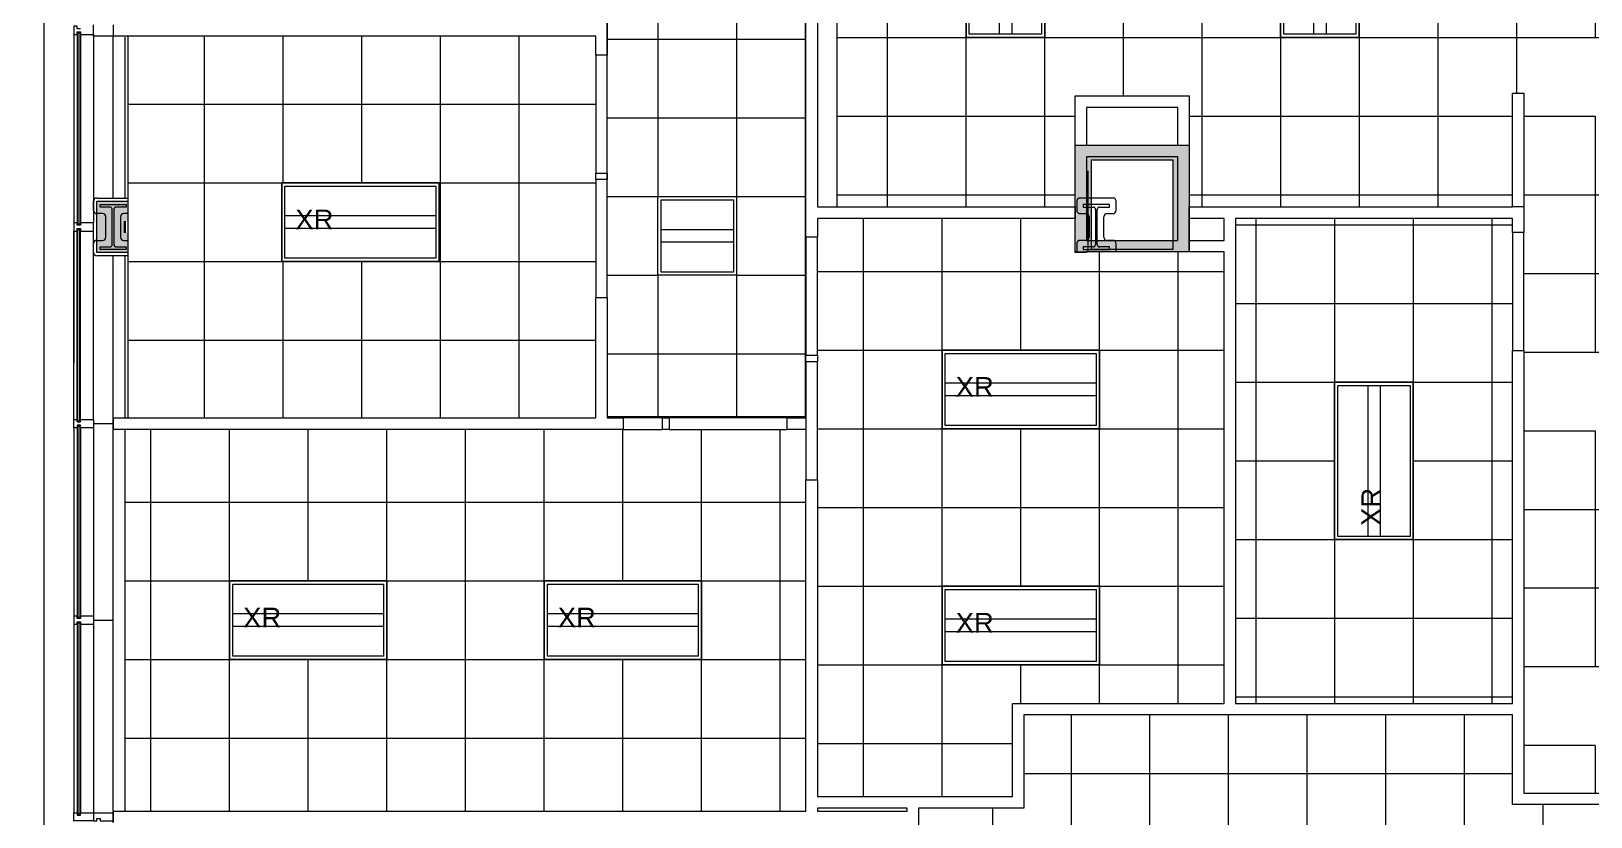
# Model space of a CAD drawing. Header units: inches. Extents: x 1724 to 6154, y -664 to 702.
# Drawn here: x 1724.3 to 2200.1, y -282.6 to -42.9 of the extents above; entities that cross this region are included whole.
import ezdxf

# ---------------------------------------------------------------- set-up
doc = ezdxf.new("R2010")
doc.units = ezdxf.units.IN
doc.header["$MEASUREMENT"] = 0
doc.linetypes.add('IMPORT-Hidden 1_8_', pattern=[0.1875, 0.125, -0.0625])
doc.layers.get('Defpoints').update_dxf_attribs({"color": 250, "lineweight": 9})
for name, color, linetype, lineweight in [('A-ANNO-NOTE', 131, 'Continuous', 9), ('A-CLNG', 13, 'Continuous', 9), ('A-CLNG-PATT', 13, 'Continuous', 9), ('A-DETL-HDLN', 250, 'IMPORT-Hidden 1_8_', 9), ('A-WALL', 250, 'Continuous', 9), ('A-WALL-PATT', 111, 'Continuous', 13), ('B-BASE', 250, 'Continuous', 9), ('E-LITE-EQPM', 33, 'Continuous', 9), ('I-WALL', 2, 'Continuous', 9), ('NABCA_dwg', 8, 'Continuous', 9), ('NB-WIND-EXT', 250, 'Continuous', 9)]:
    doc.layers.add(name, color=color, linetype=linetype, lineweight=lineweight)
doc.styles.add('Arial', font='arial.ttf', dxfattribs={"height": 6})

# ---------------------------------------------------------------- blocks, each defined once
blk = doc.blocks.new('Rectangular Ceiling Light - Recessed - New 2_x2_ - BASKET-2442823-Reflected Ceiling Plan')
at = {"layer": 'E-LITE-EQPM', "lineweight": 20}
for p, q in [((-12.74, -14.34), (-12.74, 9.66)), ((-12.74, 9.66), (11.26, 9.66)), ((-12.74, -14.34), (-12.74, 9.66)), ((-12.74, 9.66), (11.26, 9.66)), ((11.26, 9.66), (11.26, -14.34)), ((11.26, 9.66), (11.26, -14.34)), ((-11.74, -13.34), (-11.74, 8.66)), ((-11.74, 8.66), (10.26, 8.66)), ((10.26, 8.66), (10.26, -13.34)), ((10.26, -0.42), (-11.74, -0.42)), ((10.26, -4.26), (-11.74, -4.26)), ((10.26, -13.34), (-11.74, -13.34)), ((11.26, -14.34), (-12.74, -14.34)), ((11.26, -14.34), (-12.74, -14.34))]:
    blk.add_line(p, q, dxfattribs=at)
blk = doc.blocks.new('Rectangular Ceiling Light - Recessed - Existing Relocated 2_x4_ - BASKET-2505325-Reflected Ceiling Plan')
at = {"layer": 'E-LITE-EQPM', "lineweight": 20}
for p, q in [((-24.74, -14.34), (-24.74, 9.66)), ((-24.74, 9.66), (23.26, 9.66)), ((23.26, 9.66), (23.26, -14.34)), ((-23.74, -13.34), (-23.74, 8.66)), ((-23.74, 8.66), (22.26, 8.66)), ((22.26, 8.66), (22.26, -13.34)), ((22.26, -0.42), (-23.74, -0.42)), ((22.26, -4.26), (-23.74, -4.26)), ((22.26, -13.34), (-23.74, -13.34)), ((23.26, -14.34), (-24.74, -14.34))]:
    blk.add_line(p, q, dxfattribs=at)
blk = doc.blocks.new('NABCA_dwg_MA-2900-8th-120718_dwg-2391440-New Construction - Test Fit Plan-2421454-Reflected Ceiling Plan')
at = {"layer": 'B-BASE'}
h = blk.add_hatch(color=256, dxfattribs=at)
h.paths.add_polyline_path([(-8058.44, -3350.68), (-8024.86, -3350.68), (-8024.86, -3318.15), (-8059.69, -3318.15), (-8059.69, -3350.68), (-8059.45, -3350.68)], flags=0)
h.paths.add_polyline_path([(-8054.69, -3349.93), (-8054.69, -3322.6), (-8029.86, -3322.6), (-8029.86, -3349.93), (-8052.29, -3349.93)], flags=0)
blk.add_hatch(color=256, dxfattribs=at).paths.add_polyline_path([(-8349.59, -3350.93), (-8348.66, -3350.93), (-8348.66, -3344.85), (-8349.59, -3344.85), (-8349.59, -3341.35), (-8348.66, -3341.35), (-8348.66, -3335.27), (-8358.21, -3335.27), (-8358.21, -3350.93), (-8349.59, -3350.93)], flags=0)
at = {"layer": 'A-WALL', "color": 10, "lineweight": 30}
blk.add_line((-8349.59, -3341.35), (-8349.59, -3344.85), dxfattribs=at)
at = {"layer": 'B-BASE'}
for p, q in [((-8359.21, -3284.35), (-8359.21, -3281.85)), ((-8365.21, -3284.35), (-8365.21, -3341.85)), ((-8363.41, -3283.98), (-8364.01, -3283.98)), ((-8359.21, -3284.35), (-8359.21, -3284.9)), ((-8359.21, -3284.9), (-8359.21, -3341.85)), ((-8353.21, -3334.1), (-8353.21, -3285.15)), ((-8349.59, -3285.15), (-8349.59, -3334.1)), ((-8359.21, -3338.02), (-8359.21, -3335.27)), ((-8358.21, -3334.27), (-8348.66, -3334.27)), ((-8059.19, -3335.27), (-8059.19, -3338.02)), ((-8056.19, -3334.27), (-8058.19, -3334.27)), ((-8048.19, -3334.27), (-8056.19, -3334.27)), ((-8047.19, -3338.02), (-8047.19, -3335.27)), ((-8356.46, -3339.02), (-8358.21, -3339.02)), ((-8355.46, -3346.18), (-8355.46, -3340.02)), ((-8353.46, -3348.43), (-8353.46, -3337.77)), ((-8352.96, -3337.77), (-8352.96, -3348.43)), ((-8350.96, -3340.02), (-8350.96, -3346.18)), ((-8348.66, -3339.02), (-8349.96, -3339.02)), ((-8059.69, -3337), (-8059.69, -3340.5)), ((-8059.69, -3340.5), (-8059.69, -3337)), ((-8058.19, -3339.02), (-8056.44, -3339.02)), ((-8056.19, -3337.02), (-8054.19, -3337.02)), ((-8055.44, -3340.02), (-8055.44, -3346.18)), ((-8053.44, -3337.77), (-8053.44, -3347.18)), ((-8052.94, -3347.18), (-8052.94, -3337.77)), ((-8050.94, -3346.18), (-8050.94, -3340.02)), ((-8049.94, -3339.02), (-8048.19, -3339.02)), ((-8024.86, -3340.5), (-8024.86, -3337)), ((-8024.86, -3337), (-8024.86, -3340.5)), ((-8024.86, -3347.18), (-8024.86, -3340.5)), ((-8024.86, -3340.5), (-8024.86, -3347.18)), ((-8363.41, -3342.23), (-8364.01, -3342.23)), ((-8363.41, -3343.98), (-8364.01, -3343.98)), ((-8359.21, -3401.86), (-8359.21, -3344.35)), ((-8359.21, -3350.93), (-8359.21, -3348.18)), ((-8358.21, -3347.18), (-8356.46, -3347.18)), ((-8349.96, -3347.18), (-8348.66, -3347.18)), ((-8059.19, -3348.18), (-8059.19, -3350.68)), ((-8056.44, -3347.18), (-8058.19, -3347.18)), ((-8053.44, -3347.18), (-8053.44, -3348.43)), ((-8052.94, -3348.43), (-8052.94, -3347.18)), ((-8048.19, -3347.18), (-8049.94, -3347.18)), ((-8047.19, -3350.68), (-8047.19, -3348.18)), ((-8024.86, -3350.68), (-8024.86, -3347.18)), ((-8024.86, -3347.18), (-8024.86, -3350.68)), ((-8348.66, -3351.93), (-8358.21, -3351.93)), ((-8353.21, -3401.12), (-8353.21, -3351.93)), ((-8349.59, -3351.93), (-8349.59, -3401.12)), ((-8363.41, -3402.23), (-8364.01, -3402.23)), ((-8365.21, -3404.35), (-8365.21, -3461.85)), ((-8363.41, -3403.98), (-8364.01, -3403.98)), ((-8359.21, -3403.1), (-8353.21, -3403.1)), ((-8353.21, -3521.1), (-8353.21, -3405.12)), ((-8363.41, -3462.23), (-8364.01, -3462.23)), ((-8363.41, -3463.98), (-8364.01, -3463.98)), ((-8359.21, -3463.1), (-8353.21, -3463.1)), ((-8363.41, -3522.23), (-8364.01, -3522.23))]:
    blk.add_line(p, q, dxfattribs=at)
at = {"layer": 'B-BASE', "flags": 128}
for points in [[(-5935.21, -3896.6), (-5935.21, -3904.1), (-8374.21, -3904.1), (-8374.21, -2881.08), (-8378.21, -2881.08), (-8378.21, -2538.1), (-5818.21, -2538.1), (-5818.21, -2548.1)], [(-8363.21, -3282.6), (-8364.21, -3282.6), (-8364.21, -3281.85), (-8365.21, -3281.85), (-8365.21, -3284.35), (-8364.21, -3284.35), (-8364.21, -3283.6), (-8363.21, -3283.6), (-8363.21, -3284.35), (-8359.21, -3284.35)], [(-8054.69, -3334.27), (-8054.69, -3322.6), (-8029.86, -3322.6), (-8029.86, -3347.18)], [(-8054.69, -3347.18), (-8054.69, -3322.6), (-8029.86, -3322.6), (-8029.86, -3347.18)], [(-8348.66, -3350.93), (-8358.21, -3350.93), (-8358.21, -3335.27), (-8348.66, -3335.27)], [(-8354.21, -3337.02), (-8357.21, -3337.02), (-8357.21, -3336.27), (-8349.21, -3336.27), (-8349.21, -3337.02), (-8352.21, -3337.02)], [(-8056.19, -3336.27), (-8057.19, -3336.27), (-8057.19, -3337.02), (-8056.19, -3337.02)], [(-8052.19, -3337.02), (-8049.19, -3337.02), (-8049.19, -3336.27), (-8056.19, -3336.27)], [(-8365.21, -3401.86), (-8365.21, -3344.35), (-8365.21, -3384.6)], [(-8352.21, -3349.18), (-8349.21, -3349.18), (-8349.21, -3349.93), (-8357.21, -3349.93), (-8357.21, -3349.18), (-8354.21, -3349.18)], [(-8054.19, -3349.18), (-8057.19, -3349.18), (-8057.19, -3349.93), (-8049.19, -3349.93), (-8049.19, -3349.18), (-8052.19, -3349.18)], [(-8029.86, -3347.18), (-8029.86, -3349.93), (-8054.69, -3349.93), (-8054.69, -3347.18)], [(-8029.86, -3347.18), (-8029.86, -3349.93), (-8047.19, -3349.93)], [(-8359.21, -3404.35), (-8359.21, -3461.35), (-8359.21, -3464.85), (-8359.21, -3521.85), (-8353.21, -3521.85)], [(-8359.21, -3461.85), (-8363.21, -3461.85), (-8363.21, -3462.6), (-8364.21, -3462.6), (-8364.21, -3461.85), (-8365.21, -3461.85), (-8365.21, -3464.35), (-8364.21, -3464.35), (-8364.21, -3463.6), (-8363.21, -3463.6), (-8363.21, -3464.35), (-8359.21, -3464.35)], [(-8365.21, -3464.35), (-8365.21, -3521.85), (-8364.21, -3521.85), (-8364.21, -3522.6), (-8363.21, -3522.6), (-8363.21, -3521.85), (-8359.21, -3521.85), (-8359.21, -3524.35), (-8365.21, -3524.35), (-8365.21, -3521.85)], [(-8359.21, -3521.85), (-8359.21, -3524.35), (-8358.21, -3524.35), (-8358.21, -3523.6), (-8357.21, -3523.6), (-8357.21, -3524.35), (-8353.21, -3524.35)]]:
    blk.add_lwpolyline(points, dxfattribs=at)
for points in [[(-8363.21, -3342.6), (-8364.21, -3342.6), (-8364.21, -3341.85), (-8365.21, -3341.85), (-8365.21, -3344.35), (-8364.21, -3344.35), (-8364.21, -3343.6), (-8363.21, -3343.6), (-8363.21, -3344.35), (-8359.21, -3344.35), (-8359.21, -3341.85), (-8363.21, -3341.85)], [(-8363.21, -3403.6), (-8364.21, -3403.6), (-8364.21, -3404.35), (-8365.21, -3404.35), (-8365.21, -3401.85), (-8364.21, -3401.85), (-8364.21, -3402.6), (-8363.21, -3402.6), (-8363.21, -3401.85), (-8359.21, -3401.85), (-8359.21, -3404.35), (-8363.21, -3404.35)]]:
    blk.add_lwpolyline(points, close=True, dxfattribs=at)
at = {"layer": 'B-BASE'}
for centre, radius, start, end in [((-8358.21, -3335.27), 1, 90, 180), ((-8058.19, -3335.27), 1, 135, 180), ((-8058.19, -3335.27), 1, 90, 135), ((-8048.19, -3335.27), 1, 0, 90), ((-8358.21, -3338.02), 1, 180, 270), ((-8356.46, -3340.02), 1, 0, 90), ((-8354.21, -3337.77), 0.75, 0, 90), ((-8352.21, -3337.77), 0.75, 90, 180), ((-8349.96, -3340.02), 1, 90, 180), ((-8058.19, -3338.02), 1, 180, 225), ((-8058.19, -3338.02), 1, 225, 270), ((-8056.44, -3340.02), 1, 73.931, 90), ((-8056.44, -3340.02), 1, 0, 73.931), ((-8054.19, -3337.77), 0.75, 0, 90), ((-8052.19, -3337.77), 0.75, 90, 180), ((-8049.94, -3340.02), 1, 90, 180), ((-8048.19, -3338.02), 1, 270, 0), ((-8358.21, -3348.18), 1, 90, 180), ((-8356.46, -3346.18), 1, 270, 0), ((-8354.21, -3348.43), 0.75, 270, 0), ((-8352.21, -3348.43), 0.75, 180, 270), ((-8349.96, -3346.18), 1, 180, 270), ((-8058.19, -3348.18), 1, 90, 180), ((-8056.44, -3346.18), 1, 270, 283.2041), ((-8056.44, -3346.18), 1, 286.069, 0), ((-8054.19, -3348.43), 0.75, 270, 0), ((-8052.19, -3348.43), 0.75, 180, 270), ((-8049.94, -3346.18), 1, 180, 270), ((-8048.19, -3348.18), 1, 0, 90), ((-8358.21, -3350.93), 1, 180, 270)]:
    blk.add_arc(centre, radius, start, end, dxfattribs=at)
at = {"layer": 'Defpoints'}
for p, q in [((-8059.69, -3318.15), (-8056.19, -3318.15)), ((-8028.36, -3318.15), (-8024.86, -3318.15)), ((-8059.69, -3340.5), (-8059.69, -3337)), ((-8024.86, -3337), (-8024.86, -3340.5)), ((-8024.86, -3340.5), (-8024.86, -3347.18)), ((-8024.86, -3347.18), (-8024.86, -3350.68))]:
    blk.add_line(p, q, dxfattribs=at)
at = {"layer": 'Defpoints', "flags": 128}
blk.add_lwpolyline([(-8056.19, -3318.15), (-8034.69, -3318.15), (-8028.36, -3318.15)], dxfattribs=at)
at = {"layer": 'NB-WIND-EXT'}
for p, q in [((-8364.21, -3283.6), (-8364.21, -3341.85)), ((-8364.01, -3283.6), (-8364.01, -3342.6)), ((-8363.41, -3283.6), (-8363.41, -3342.6)), ((-8363.21, -3283.6), (-8363.21, -3341.85)), ((-8364.21, -3402.6), (-8364.21, -3344.35)), ((-8364.01, -3402.6), (-8364.01, -3343.6)), ((-8363.41, -3402.6), (-8363.41, -3343.6)), ((-8363.21, -3402.6), (-8363.21, -3344.35)), ((-8364.21, -3404.35), (-8364.21, -3462.6)), ((-8364.01, -3403.6), (-8364.01, -3462.6)), ((-8363.41, -3403.6), (-8363.41, -3462.6)), ((-8363.21, -3404.35), (-8363.21, -3462.6)), ((-8364.21, -3463.6), (-8364.21, -3521.85)), ((-8364.01, -3463.6), (-8364.01, -3522.6)), ((-8363.41, -3463.6), (-8363.41, -3522.6)), ((-8363.21, -3463.6), (-8363.21, -3521.85))]:
    blk.add_line(p, q, dxfattribs=at)
blk = doc.blocks.new('NABCA_dwg-2391440-Reflected Ceiling Plan')
at = {"layer": 'A-DETL-HDLN'}
for p, q in [((2046.8, -106.68), (2046.8, -85.43)), ((2046.8, -110.18), (2046.8, -106.68))]:
    blk.add_line(p, q, dxfattribs=at)
at = {"layer": 'A-WALL', "color": 7, "lineweight": 20}
for p, q in [((1749.27, -40.9), (1749.27, -44.4)), ((1749.27, -44.4), (1749.27, -44.65)), ((1749.27, -160.63), (1749.27, -160.88)), ((1749.27, -160.88), (1749.27, -164.38)), ((1749.27, -164.38), (1749.27, -164.63)), ((1749.27, -280.6), (1749.27, -280.85)), ((1749.27, -280.85), (1749.27, -284.35))]:
    blk.add_line(p, q, dxfattribs=at)
blk.add_blockref('NABCA_dwg_MA-2900-8th-120718_dwg-2391440-New Construction - Test Fit Plan-2421454-Reflected Ceiling Plan', (10102.48, 3240.5))

msp = doc.modelspace()

# ---------------------------------------------------------------- hatches: boundary and pattern name
at = {"layer": 'A-CLNG-PATT', "lineweight": 13}
h = msp.add_hatch(dxfattribs=at)
h.set_pattern_fill('FP_52', color=256, style=0, pattern_type=2)
h.set_pattern_definition([(0, (2755.523, 26.647), (0, -24), []), (270, (2755.523, 26.647), (-24, -1e-15), [])])
h.paths.add_polyline_path([(1960.52, -160.48), (1960.52, 153.15), (2283.52, 153.15), (2283.52, 213.46), (2080.65, 213.46), (2080.65, 466.02), (2767.02, 466.02), (2767.02, 314.52), (2569.02, 314.5), (2569.02, 154.02), (2947.52, 154.02), (2947.52, 314.52), (2827.52, 314.52), (2827.52, 524.52), (1900.02, 524.52), (1900.02, -160.48), (1939.52, -160.48)], flags=0)
h.paths.add_polyline_path([(1939.52, -117.35), (1915.52, -117.35), (1915.52, -93.35), (1939.52, -93.35), (1939.52, -100.89)], flags=0)
h.paths.add_polyline_path([(1915.52, -21.35), (1915.52, 2.65), (1939.52, 2.65), (1939.52, -21.35), (1917, -21.35)], flags=0)
h.paths.add_polyline_path([(1915.52, 74.65), (1915.52, 98.65), (1939.52, 98.65), (1939.52, 74.65), (1930.25, 74.65)], flags=0)
h.paths.add_polyline_path([(1915.52, 170.65), (1915.52, 194.65), (1939.52, 194.65), (1939.52, 170.65), (1916.65, 170.65)], flags=0)
h.paths.add_polyline_path([(2131.52, 170.65), (2107.52, 170.65), (2107.52, 194.65), (2131.52, 194.65), (2131.52, 173.5)], flags=0)
h.paths.add_polyline_path([(2020.67, 170.65), (2011.52, 170.65), (2011.52, 194.65), (2035.52, 194.65), (2035.52, 170.65)], flags=0)
h.paths.add_polyline_path([(2203.52, 170.65), (2203.52, 194.65), (2227.52, 194.65), (2227.52, 170.65)], flags=0)
h.paths.add_polyline_path([(2779.52, 170.65), (2779.52, 194.65), (2803.52, 194.65), (2803.52, 170.65), (2792.87, 170.65)], flags=0)
h.paths.add_polyline_path([(2899.52, 170.65), (2899.52, 194.65), (2923.52, 194.65), (2923.52, 170.65), (2911.67, 170.65)], flags=0)
h.paths.add_polyline_path([(2707.52, 218.65), (2707.52, 266.65), (2731.52, 266.65), (2731.52, 218.65)], flags=0)
h.paths.add_polyline_path([(2635.52, 218.65), (2611.52, 218.65), (2611.52, 266.65), (2635.52, 266.65), (2635.52, 255.14)], flags=0)
h.paths.add_polyline_path([(2899.52, 266.4), (2875.52, 266.4), (2875.52, 290.4), (2923.52, 290.4), (2923.52, 266.4), (2911.67, 266.4)], flags=0)
h.paths.add_polyline_path([(1915.52, 290.65), (1915.52, 314.65), (1939.52, 314.65), (1939.52, 290.65), (1917.3, 290.65)], flags=0)
h.paths.add_polyline_path([(2028.37, 290.65), (2011.52, 290.65), (2011.52, 314.65), (2035.52, 314.65), (2035.52, 290.65)], flags=0)
h.paths.add_polyline_path([(2803.52, 290.65), (2779.52, 290.65), (2779.52, 314.65), (2803.52, 314.65), (2803.52, 314.52)], flags=0)
h.paths.add_polyline_path([(1915.52, 386.65), (1915.52, 410.65), (1939.52, 410.65), (1939.52, 386.65), (1925.63, 386.65)], flags=0)
h.paths.add_polyline_path([(2011.52, 386.65), (2011.52, 410.65), (2035.52, 410.65), (2035.52, 386.65), (2015.97, 386.65)], flags=0)
h.paths.add_polyline_path([(2779.52, 386.65), (2779.52, 410.65), (2803.52, 410.65), (2803.52, 386.65), (2784.94, 386.65)], flags=0)
h.paths.add_polyline_path([(1915.52, 482.65), (1915.52, 506.65), (1939.52, 506.65), (1939.52, 482.65), (1930.13, 482.65)], flags=0)
h.paths.add_polyline_path([(2011.52, 482.65), (2011.52, 506.65), (2035.52, 506.65), (2035.52, 482.65)], flags=0)
h.paths.add_polyline_path([(2107.52, 482.65), (2107.52, 506.65), (2131.52, 506.65), (2131.52, 482.65)], flags=0)
h.paths.add_polyline_path([(2299.52, 482.65), (2299.52, 506.65), (2323.52, 506.65), (2323.52, 482.65), (2317.67, 482.65)], flags=0)
h.paths.add_polyline_path([(2779.52, 482.65), (2779.52, 506.65), (2803.52, 506.65), (2803.52, 482.65), (2792.87, 482.65)], flags=0)
h.paths.add_polyline_path([(2419.52, 482.65), (2395.52, 482.65), (2395.52, 506.65), (2419.52, 506.65), (2419.52, 483.91)], flags=0)
h.paths.add_polyline_path([(2587.52, 482.65), (2587.52, 506.65), (2611.52, 506.65), (2611.52, 482.65)], flags=0)
h.paths.add_polyline_path([(2515.52, 482.65), (2491.52, 482.65), (2491.52, 506.65), (2515.52, 506.65), (2515.52, 485.34)], flags=0)
h.paths.add_polyline_path([(2203.52, 482.65), (2203.52, 506.65), (2227.52, 506.65), (2227.52, 482.65)], flags=0)
h.paths.add_polyline_path([(2683.52, 482.65), (2683.52, 506.65), (2707.52, 506.65), (2707.52, 482.65)], flags=0)
h = msp.add_hatch(dxfattribs=at)
h.set_pattern_fill('FP_53', color=256, style=0, pattern_type=2)
h.set_pattern_definition([(0, (2753.523, -164.79), (0, -24), []), (270, (2753.523, -164.79), (-24, -1e-15), [])])
h.paths.add_polyline_path([(2572.77, -491.23), (3607.52, -491.23), (3607.52, -430.73), (2392.24, -430.73), (2392.24, -214.89), (2303.9, -214.89), (2303.9, -201.14), (2239.99, -201.1), (2239.99, 58.02), (2336.86, 58.02), (2336.86, 149.65), (2179.74, 149.65), (2179.74, 111.9), (2176.24, 111.9), (2176.24, 149.65), (2077.63, 149.65), (2077.63, 111.9), (2042.99, 111.9), (2042.99, 149.65), (1970.15, 149.65), (1970.15, -96.5), (2042.8, -96.5), (2042.8, -62.63), (2077.63, -62.63), (2077.63, -96.5), (2176.24, -96.5), (2176.24, -61.76), (2179.74, -61.76), (2179.74, -275.39), (2331.99, -275.39), (2331.99, -431.35), (2314.99, -431.35), (2314.99, -430.73), (1991.52, -430.73), (1991.52, -403.83), (1931.02, -403.83), (1931.02, -491.23), (2314.99, -491.23), (2314.99, -490.6), (2331.99, -490.6), (2331.99, -491.23), (2555.27, -491.23)], flags=0)
h.paths.add_polyline_path([(1961.52, -476.79), (1961.52, -452.79), (1985.52, -452.79), (1985.52, -476.79)], flags=0)
h.paths.add_polyline_path([(3233.52, -476.79), (3209.52, -476.79), (3209.52, -452.79), (3233.52, -452.79), (3233.52, -473.35)], flags=0)
h.paths.add_polyline_path([(3030.47, -476.79), (3017.52, -476.79), (3017.52, -452.79), (3041.52, -452.79), (3041.52, -476.79)], flags=0)
h.paths.add_polyline_path([(3113.52, -476.79), (3113.52, -452.79), (3137.52, -452.79), (3137.52, -476.79)], flags=0)
h.paths.add_polyline_path([(2555.27, -476.79), (2537.52, -476.79), (2537.52, -452.79), (2561.52, -452.79), (2561.52, -476.79)], flags=0)
h.paths.add_polyline_path([(2633.52, -476.79), (2633.52, -452.79), (2657.52, -452.79), (2657.52, -476.79)], flags=0)
h.paths.add_polyline_path([(2369.52, -476.79), (2345.52, -476.79), (2345.52, -452.79), (2369.52, -452.79), (2369.52, -467.29)], flags=0)
h.paths.add_polyline_path([(2273.52, -476.79), (2249.52, -476.79), (2249.52, -452.79), (2273.52, -452.79), (2273.52, -467.29)], flags=0)
h.paths.add_polyline_path([(2177.52, -476.79), (2153.52, -476.79), (2153.52, -452.79), (2177.52, -452.79), (2177.52, -467.29)], flags=0)
h.paths.add_polyline_path([(2729.52, -476.79), (2729.52, -452.79), (2753.52, -452.79), (2753.52, -476.79)], flags=0)
h.paths.add_polyline_path([(2081.52, -476.79), (2057.52, -476.79), (2057.52, -452.79), (2081.52, -452.79), (2081.52, -467.29)], flags=0)
h.paths.add_polyline_path([(3497.52, -476.79), (3497.52, -452.79), (3521.52, -452.79), (3521.52, -476.79), (3505.67, -476.79)], flags=0)
h.paths.add_polyline_path([(3425.52, -476.79), (3401.52, -476.79), (3401.52, -452.79), (3425.52, -452.79), (3425.52, -467.34)], flags=0)
h.paths.add_polyline_path([(2849.52, -476.79), (2825.52, -476.79), (2825.52, -452.79), (2849.52, -452.79), (2849.52, -475.28)], flags=0)
h.paths.add_polyline_path([(2465.52, -476.79), (2441.52, -476.79), (2441.52, -452.79), (2465.52, -452.79), (2465.52, -467.29)], flags=0)
h.paths.add_polyline_path([(3329.52, -476.79), (3305.52, -476.79), (3305.52, -452.79), (3329.52, -452.79), (3329.52, -471.74)], flags=0)
h.paths.add_polyline_path([(2921.52, -476.79), (2921.52, -452.79), (2945.52, -452.79), (2945.52, -476.79)], flags=0)
h.paths.add_polyline_path([(2369.52, -404.79), (2345.52, -404.79), (2345.52, -380.79), (2369.52, -380.79), (2369.52, -394.01)], flags=0)
h.paths.add_polyline_path([(2345.52, -308.79), (2345.52, -284.79), (2369.52, -284.79), (2369.52, -308.79)], flags=0)
h.paths.add_polyline_path([(2211.74, -260.79), (2201.52, -260.79), (2201.52, -236.79), (2225.52, -236.79), (2225.52, -260.79)], flags=0)
h.paths.add_polyline_path([(2321.52, -260.79), (2297.52, -260.79), (2297.52, -236.79), (2321.52, -236.79), (2321.52, -247.45)], flags=0)
h.paths.add_polyline_path([(2353.23, -211.39), (2392.24, -211.39), (2392.24, -180.14), (2307.65, -180.14), (2307.65, -201.14), (2307.4, -201.14), (2307.4, -211.39), (2321.52, -211.39)], flags=0)
h.paths.add_polyline_path([(2201.52, -164.79), (2201.52, -140.79), (2225.52, -140.79), (2225.52, -164.79), (2213.33, -164.79)], flags=0)
h.paths.add_polyline_path([(2201.52, -68.79), (2201.52, -44.79), (2225.52, -44.79), (2225.52, -68.79)], flags=0)
h.paths.add_polyline_path([(2033.52, -44.79), (2009.52, -44.79), (2009.52, 3.21), (2033.52, 3.21), (2033.52, -27.61)], flags=0)
h.paths.add_polyline_path([(2105.51, -44.79), (2105.51, 3.21), (2129.51, 3.21), (2129.51, -44.79)], flags=0)
h.paths.add_polyline_path([(2201.52, 3.21), (2201.52, 27.21), (2225.52, 27.21), (2225.52, 3.21)], flags=0)
h.paths.add_polyline_path([(2033.52, 51.21), (2009.52, 51.21), (2009.52, 99.21), (2033.52, 99.21)], flags=0)
h.paths.add_polyline_path([(2105.51, 51.21), (2105.51, 99.21), (2129.51, 99.21), (2129.51, 51.21)], flags=0)
h.paths.add_polyline_path([(2201.52, 75.21), (2201.52, 99.21), (2225.52, 99.21), (2225.52, 75.21)], flags=0)
h.paths.add_polyline_path([(2321.52, 75.21), (2297.52, 75.21), (2297.52, 99.21), (2321.52, 99.21)], flags=0)
h = msp.add_hatch(dxfattribs=at)
h.set_pattern_fill('FP_27', color=256, style=0, pattern_type=2)
h.set_pattern_definition([(0, (1825.173, -113.138), (0, -24), []), (270, (1825.173, -113.138), (-24, -1e-15), [])])
h.paths.add_polyline_path([(1896.52, -160.88), (1896.52, -44.4), (1753.82, -44.4), (1753.82, -160.88), (1842.47, -160.88)], flags=0)
h.paths.add_polyline_path([(1800.71, -113.14), (1800.71, -89.14), (1848.71, -89.14), (1848.71, -113.14), (1842.47, -113.14)], flags=0)
h = msp.add_hatch(dxfattribs=at)
h.set_pattern_fill('FP_25', color=256, style=0, pattern_type=2)
h.set_pattern_definition([(90, (2026.193, -188.217), (24, -1e-15), []), (0, (2026.193, -188.217), (0, -24), [])])
h.paths.add_polyline_path([(2023.65, -276.43), (2023.65, -248.01), (2088.24, -248.01), (2088.24, -110.18), (2046.3, -110.18), (2046.3, -110.43), (2042.8, -110.43), (2042.8, -100), (1964.15, -100), (1964.15, -276.43), (2017.63, -276.43)], flags=0)
h.paths.add_polyline_path([(2002.19, -236.22), (2002.19, -212.22), (2050.19, -212.22), (2050.19, -236.22), (2023.65, -236.22)], flags=0)
h.paths.add_polyline_path([(2050.19, -164.22), (2002.19, -164.22), (2002.19, -140.22), (2050.19, -140.22)], flags=0)
h = msp.add_hatch(dxfattribs=at)
h.set_pattern_fill('FP_24', color=256, style=0, pattern_type=2)
h.set_pattern_definition([(270, (2121.988, -150.008), (-24, -1e-15), []), (180, (2121.988, -150.008), (-3e-15, 24), [])])
h.paths.add_polyline_path([(2145.99, -248.01), (2176.24, -248.01), (2176.24, -100), (2091.74, -100), (2091.74, -248.01), (2121.99, -248.01)], flags=0)
h.paths.add_polyline_path([(2121.99, -198.01), (2121.99, -150.01), (2145.99, -150.01), (2145.99, -198.01)], flags=0)
h = msp.add_hatch(dxfattribs=at)
h.set_pattern_fill('FP_26', color=256, style=0, pattern_type=2)
h.set_pattern_definition([(0, (1832.773, -234.614), (0, -24), []), (270, (1832.773, -234.614), (-24, -1e-15), [])])
h.paths.add_polyline_path([(1752.9, -280.85), (1960.65, -280.85), (1960.65, -164.38), (1752.9, -164.38), (1752.9, -257.3)], flags=0)
h.paths.add_polyline_path([(1928.77, -234.61), (1880.77, -234.61), (1880.77, -210.61), (1928.77, -210.61), (1928.77, -227.97)], flags=0)
h.paths.add_polyline_path([(1832.77, -234.61), (1784.77, -234.61), (1784.77, -210.61), (1832.77, -210.61)], flags=0)
h = msp.add_hatch(dxfattribs=at)
h.set_pattern_fill('FP_23', color=256, style=0, pattern_type=2)
h.set_pattern_definition([(0, (2089.63, -341.37), (0, -24), []), (270, (2089.63, -341.37), (-24, -1e-15), [])])
h.paths.add_polyline_path([(2080.07, -427.23), (2208.24, -427.23), (2208.24, -278.89), (2176.24, -278.89), (2176.24, -251.51), (2027.15, -251.51), (2027.15, -279.93), (1995.02, -279.93), (1995.02, -427.23)], flags=0)
h.paths.add_polyline_path([(2161.63, -365.37), (2161.63, -317.37), (2185.63, -317.37), (2185.63, -365.37)], flags=0)
h.paths.add_polyline_path([(2041.63, -365.37), (2017.63, -365.37), (2017.63, -317.37), (2041.63, -317.37), (2041.63, -320.73)], flags=0)
h.paths.add_polyline_path([(2089.63, -365.37), (2089.63, -317.37), (2113.63, -317.37), (2113.63, -365.37)], flags=0)
at = {"layer": 'A-WALL-PATT', "transparency": 33554432}
for points in [[(2050.19, -109.43), (2072.63, -109.43), (2072.63, -106.68), (2047.8, -106.68), (2047.8, -109.43)], [(2042.8, -110.43), (2046.3, -110.43), (2046.3, -110.18), (2042.8, -110.18)]]:
    msp.add_hatch(color=8, dxfattribs=at).paths.add_polyline_path(points, flags=0)

# ---------------------------------------------------------------- linework, layer by layer
at = {"layer": 'A-CLNG', "lineweight": 13}
for p, q in [((1900.02, -124.15), (1900.02, 519.07)), ((1960.52, -160.48), (1960.52, 153.15)), ((2009.52, 3.21), (2009.52, -44.79)), ((2033.52, -44.79), (2033.52, 3.21)), ((2105.51, 3.21), (2105.51, -44.79)), ((2129.51, -44.79), (2129.51, 3.21)), ((1970.15, -96.5), (1970.15, -17.24)), ((1753.82, -160.88), (1753.82, -44.4)), ((2009.52, -44.79), (2033.52, -44.79)), ((2105.51, -44.79), (2129.51, -44.79)), ((1896.52, -50.15), (1896.52, -86.15)), ((1848.71, -89.14), (1800.71, -89.14)), ((1800.71, -89.14), (1800.71, -113.14)), ((1848.71, -113.14), (1848.71, -89.14)), ((1915.52, -117.35), (1915.52, -93.35)), ((1915.52, -93.35), (1939.52, -93.35)), ((1939.52, -93.35), (1939.52, -117.35)), ((2179.74, -96.5), (2176.24, -96.5)), ((1800.71, -113.14), (1848.71, -113.14)), ((2042.8, -110.18), (2046.3, -110.18)), ((1939.52, -117.35), (1915.52, -117.35)), ((2050.19, -140.22), (2002.19, -140.22)), ((2002.19, -140.22), (2002.19, -164.22)), ((2050.19, -164.22), (2050.19, -140.22)), ((1964.15, -179.75), (1964.15, -143.75)), ((2145.99, -150.01), (2121.99, -150.01)), ((2121.99, -150.01), (2121.99, -198.01)), ((2145.99, -198.01), (2145.99, -150.01)), ((1900.02, -160.48), (1960.52, -160.48)), ((1752.9, -280.85), (1752.9, -164.38)), ((1918.9, -164.38), (1954.9, -164.38)), ((1960.65, -164.38), (1960.65, -179.75)), ((2002.19, -164.22), (2050.19, -164.22)), ((2121.99, -198.01), (2145.99, -198.01)), ((1832.77, -210.61), (1784.77, -210.61)), ((1784.77, -210.61), (1784.77, -234.61)), ((1832.77, -234.61), (1832.77, -210.61)), ((1928.77, -210.61), (1880.77, -210.61)), ((1880.77, -210.61), (1880.77, -234.61)), ((1928.77, -234.61), (1928.77, -210.61)), ((2050.19, -212.22), (2002.19, -212.22)), ((2002.19, -212.22), (2002.19, -236.22)), ((2050.19, -236.22), (2050.19, -212.22)), ((1784.77, -234.61), (1832.77, -234.61)), ((1880.77, -234.61), (1928.77, -234.61)), ((2002.19, -236.22), (2050.19, -236.22))]:
    msp.add_line(p, q, dxfattribs=at)
at = {"layer": 'I-WALL', "color": 7, "lineweight": 20}
for p, q in [((1960.65, -105.75), (1960.65, 153.15)), ((1900.02, -4.17), (1900.02, -50.15)), ((1964.15, -17.24), (1964.15, -96.5)), ((1743.27, -44.4), (1743.27, -40.9)), ((1896.52, -44.4), (1743.27, -44.4)), ((1896.52, -50.15), (1896.52, -44.4)), ((1900.02, -50.15), (1896.52, -50.15)), ((2176.24, -96.5), (2176.24, -61.76)), ((2176.24, -61.76), (2179.74, -61.76)), ((2179.74, -61.76), (2179.74, -104.25)), ((2042.8, -62.63), (2077.63, -62.63)), ((2042.8, -96.5), (2042.8, -62.63)), ((2046.3, -66.13), (2046.3, -77.65)), ((2074.13, -66.13), (2046.3, -66.13)), ((2074.13, -77.65), (2074.13, -66.13)), ((2077.63, -62.63), (2077.63, -106.68)), ((2046.3, -77.65), (2074.13, -77.65)), ((2046.3, -81.15), (2046.3, -106.68)), ((2074.13, -81.15), (2046.3, -81.15)), ((2074.13, -106.68), (2074.13, -81.15)), ((1896.52, -88.15), (1896.52, -86.15)), ((1896.52, -86.15), (1900.02, -86.15)), ((1900.02, -88.15), (1896.52, -88.15)), ((1900.02, -86.15), (1900.02, -88.15)), ((1964.15, -96.5), (2042.8, -96.5)), ((2077.63, -96.5), (2176.24, -96.5)), ((1964.15, -100), (1964.15, -105.75)), ((2042.8, -100), (1964.15, -100)), ((2042.8, -110.43), (2042.8, -100)), ((2088.24, -100), (2077.63, -100)), ((2088.24, -106.68), (2088.24, -100)), ((2091.74, -100), (2091.74, -248.01)), ((2176.24, -100), (2091.74, -100)), ((2176.24, -104.25), (2176.24, -100)), ((2179.74, -104.25), (2176.24, -104.25)), ((1964.15, -105.75), (1960.65, -105.75)), ((2046.3, -106.68), (2074.13, -106.68)), ((2077.63, -106.68), (2088.24, -106.68)), ((2046.3, -110.43), (2042.8, -110.43)), ((2046.3, -110.18), (2046.3, -110.43)), ((2088.24, -110.18), (2046.3, -110.18)), ((2088.24, -248.01), (2088.24, -110.18)), ((1896.52, -160.88), (1896.52, -124.15)), ((1896.52, -124.15), (1900.02, -124.15)), ((1900.02, -124.15), (1900.02, -160.88)), ((1960.65, -143.75), (1960.65, -141.75)), ((1960.65, -141.75), (1964.15, -141.75)), ((1964.15, -141.75), (1964.15, -143.75)), ((2176.24, -248.01), (2176.24, -140.25)), ((2176.24, -140.25), (2179.74, -140.25)), ((2179.74, -140.25), (2179.74, -275.39)), ((1964.15, -143.75), (1960.65, -143.75)), ((1749.27, -164.38), (1749.27, -160.88)), ((1749.27, -160.88), (1896.52, -160.88)), ((1900.02, -160.88), (1904.9, -160.88)), ((1904.9, -160.88), (1904.9, -164.38)), ((1916.9, -164.38), (1916.9, -160.88)), ((1916.9, -160.88), (1918.9, -160.88)), ((1918.9, -160.88), (1918.9, -164.38)), ((1954.9, -164.38), (1954.9, -160.88)), ((1954.9, -160.88), (1960.65, -160.88)), ((1960.65, -160.88), (1960.65, -164.38)), ((1904.9, -164.38), (1749.27, -164.38)), ((1918.9, -164.38), (1916.9, -164.38)), ((1960.65, -164.38), (1954.9, -164.38)), ((1960.65, -280.85), (1960.65, -179.75)), ((1960.65, -179.75), (1964.15, -179.75)), ((1964.15, -179.75), (1964.15, -276.43)), ((2023.65, -276.43), (2023.65, -248.01)), ((2023.65, -248.01), (2088.24, -248.01)), ((2027.15, -251.51), (2027.15, -279.93)), ((2176.24, -251.51), (2027.15, -251.51)), ((2091.74, -248.01), (2176.24, -248.01)), ((2176.24, -278.89), (2176.24, -251.51)), ((2179.74, -275.39), (2331.99, -275.39)), ((1964.15, -276.43), (2023.65, -276.43)), ((1991.52, -279.93), (1964.15, -279.93)), ((1964.15, -279.93), (1964.15, -280.85)), ((1991.52, -280.85), (1991.52, -279.93)), ((1995.02, -279.93), (1995.02, -427.23)), ((2027.15, -279.93), (1995.02, -279.93)), ((2208.24, -278.89), (2176.24, -278.89)), ((1749.27, -284.35), (1749.27, -280.85)), ((1749.27, -280.85), (1960.65, -280.85)), ((1964.15, -280.85), (1991.52, -280.85))]:
    msp.add_line(p, q, dxfattribs=at)
at = {"layer": 'I-WALL', "lineweight": 13}
for p, q in [((1896.52, -88.15), (1896.52, -124.15)), ((2176.24, -104.25), (2176.24, -140.25)), ((2179.74, -140.25), (2179.74, -104.25)), ((1960.65, -105.75), (1960.65, -141.75)), ((1964.15, -141.75), (1964.15, -105.75)), ((1960.65, -143.75), (1960.65, -160.88)), ((1916.9, -160.88), (1904.9, -160.88)), ((1954.9, -160.88), (1918.9, -160.88)), ((1904.9, -164.38), (1916.9, -164.38))]:
    msp.add_line(p, q, dxfattribs=at)

# ---------------------------------------------------------------- block references
at = {"layer": 'E-LITE-EQPM', "lineweight": 20, "rotation": 89.9999999999999}
for p in [(2019.18, -20.05), (2115.16, -20.05), (2131.65, -173.27)]:
    msp.add_blockref('Rectangular Ceiling Light - Recessed - Existing Relocated 2_x4_ - BASKET-2505325-Reflected Ceiling Plan', p, dxfattribs=at)
at = {"layer": 'E-LITE-EQPM', "lineweight": 20}
for name, p in [('Rectangular Ceiling Light - Recessed - Existing Relocated 2_x4_ - BASKET-2505325-Reflected Ceiling Plan', (1825.45, -98.8)), ('Rectangular Ceiling Light - Recessed - New 2_x2_ - BASKET-2442823-Reflected Ceiling Plan', (1928.26, -103.01)), ('Rectangular Ceiling Light - Recessed - Existing Relocated 2_x4_ - BASKET-2505325-Reflected Ceiling Plan', (2026.93, -149.88)), ('Rectangular Ceiling Light - Recessed - Existing Relocated 2_x4_ - BASKET-2505325-Reflected Ceiling Plan', (1809.51, -220.27)), ('Rectangular Ceiling Light - Recessed - Existing Relocated 2_x4_ - BASKET-2505325-Reflected Ceiling Plan', (1905.51, -220.27)), ('Rectangular Ceiling Light - Recessed - Existing Relocated 2_x4_ - BASKET-2505325-Reflected Ceiling Plan', (2026.93, -221.88))]:
    msp.add_blockref(name, p, dxfattribs=at)
at = {"layer": 'NABCA_dwg', "color": 250}
msp.add_blockref('NABCA_dwg-2391440-Reflected Ceiling Plan', (0, 0), dxfattribs=at)

# ---------------------------------------------------------------- texts
at = {"layer": 'A-ANNO-NOTE', "char_height": 6, "width": 14.544, "attachment_point": 1, "style": 'Arial'}
for insert in [(1804.87, -97.31), (2006.35, -148.39), (1788.93, -218.79), (1884.93, -218.79), (2006.35, -220.39)]:
    msp.add_mtext('XR', dxfattribs=dict(at, insert=insert))
at = {"layer": 'A-ANNO-NOTE', "insert": (2130.16, -193.85), "char_height": 6, "width": 14.544, "attachment_point": 1, "rotation": 90, "style": 'Arial'}
msp.add_mtext('XR', dxfattribs=at)

doc.saveas('drawing.dxf')
